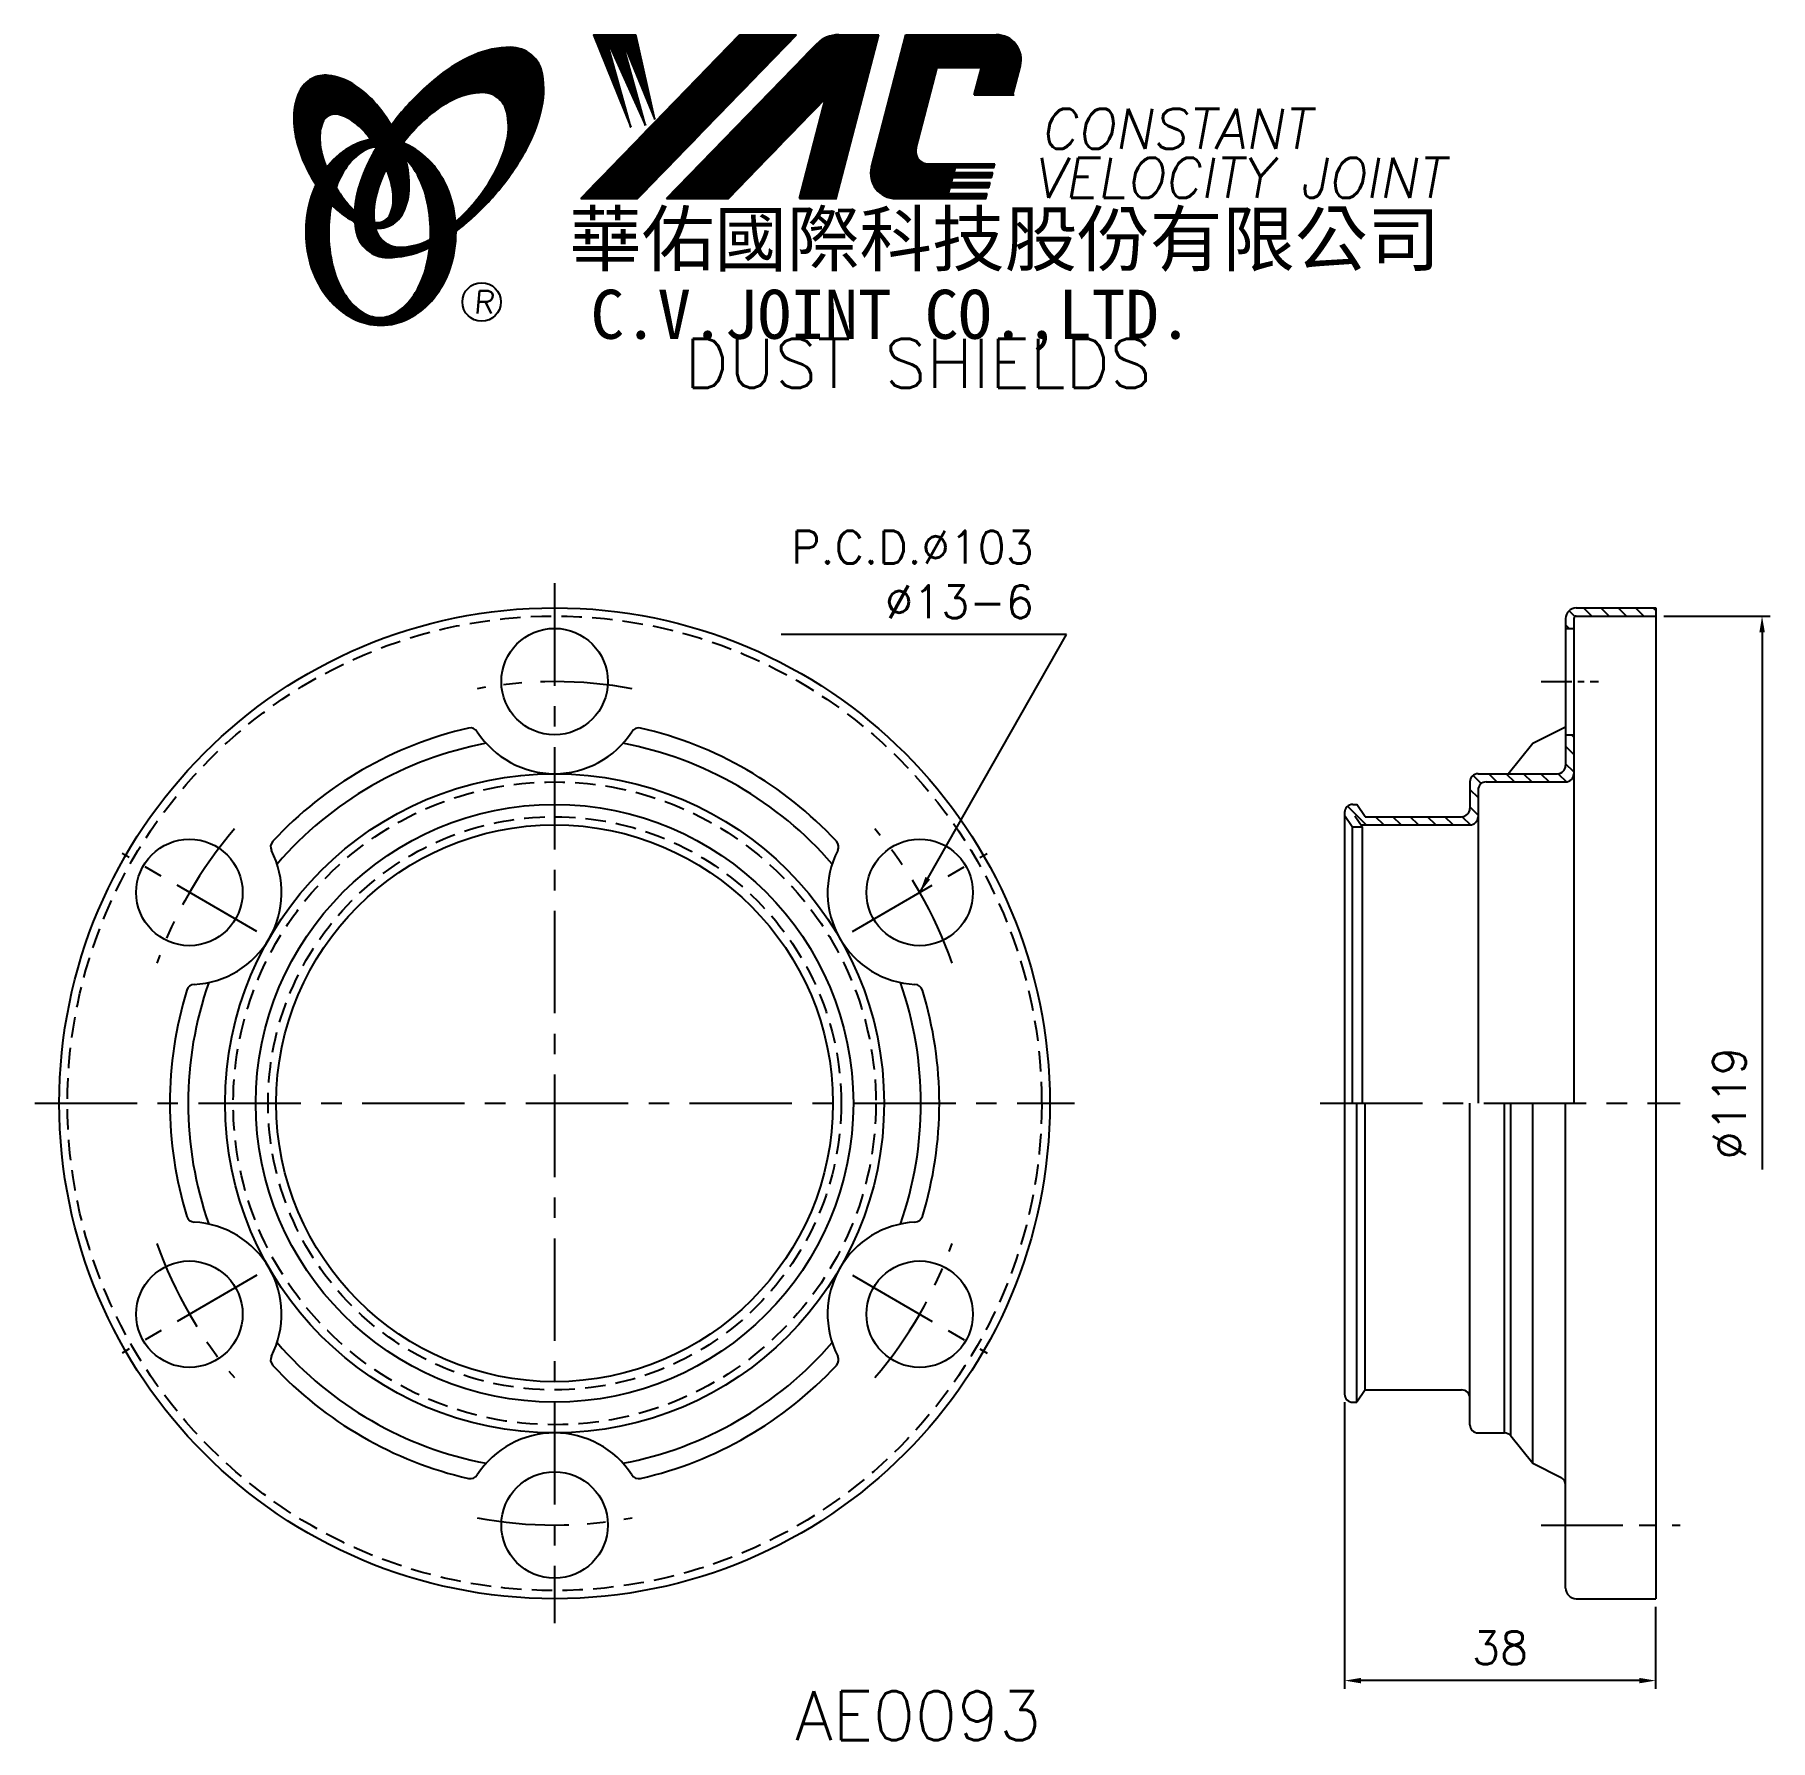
# Model space of a CAD drawing. Extents: x 80 to 292, y 0 to 208.
import ezdxf
from ezdxf.enums import TextEntityAlignment as Align

# ---------------------------------------------------------------- set-up
doc = ezdxf.new("R2010")
doc.units = 0
doc.header["$LTSCALE"] = 10
doc.header["$MEASUREMENT"] = 0
doc.linetypes.add('CENTER', pattern=[2, 1.25, -0.25, 0.25, -0.25])
doc.linetypes.add('HIDDEN', pattern=[0.375, 0.25, -0.125])
doc.layers.get('0').update_dxf_attribs({"linetype": 'CONTINUOUS'})
doc.layers.get('DEFPOINTS').update_dxf_attribs({"linetype": 'CONTINUOUS'})
doc.layers.add('4', color=4, linetype='CONTINUOUS')
doc.styles.add('CHINA', font='KAIU.TTF')
doc.styles.add('ITALICC', font='simplex.shx')
doc.dimstyles.new('STANDARD$0', dxfattribs={"dimtxt": 4, "dimasz": 2, "dimexe": 1, "dimexo": 1, "dimgap": 2, "dimtad": 1, "dimdec": 4, "dimzin": 10, "dimtxsty": 'ITALICC', "dimcen": 2, "dimclrd": 5, "dimclre": 5, "dimclrt": 18, "dimaunit": 1, "dimazin": 3, "dimtp": 0.1, "dimtfac": 0.7, "dimtdec": 4, "dimtmove": 0, "dimatfit": 3, "dimtolj": 1, "dimtzin": 10})
doc.dimstyles.new('STANDARD$7', dxfattribs={"dimtxt": 4, "dimasz": 2, "dimexe": 1, "dimexo": 1, "dimgap": 2, "dimtad": 1, "dimdec": 4, "dimzin": 10, "dimtxsty": 'ITALICC', "dimcen": -2, "dimclrd": 5, "dimclre": 5, "dimclrt": 18, "dimaunit": 1, "dimazin": 3, "dimtp": 2, "dimtfac": 0.75, "dimtdec": 4, "dimtmove": 0, "dimatfit": 3, "dimtolj": 1, "dimtzin": 10})
pattern_1 = [(45, (12.942814, 0.652337), (-0.00883883476, 0.00883883476), [])]
pattern_2 = [(45, (181.533359, -35.652073), (-0.00727476112, 0.00727476112), [])]

# ---------------------------------------------------------------- blocks, each defined once
blk = doc.blocks.new('*D13')
at = {"color": 5, "linetype": 'BYBLOCK'}
for p, q in [((279.33, 137.09), (292.33, 137.09)), ((291.33, 135.09), (291.33, 69.49))]:
    blk.add_line(p, q, dxfattribs=at)
blk.add_solid([(291, 135.09), (291.67, 135.09), (291.33, 137.09)], dxfattribs=at)
at = {"layer": 'DEFPOINTS', "color": 0, "linetype": 'BYBLOCK'}
for p in [(278.33, 137.09), (291.33, 137.09), (278.33, 18.09)]:
    blk.add_point(p, dxfattribs=at)
at = {"color": 18, "linetype": 'BYBLOCK', "insert": (287.33, 77.59), "char_height": 4, "attachment_point": 5, "rotation": 90, "style": 'ITALICC'}
blk.add_mtext('\\A1;∅119', dxfattribs=at)
blk = doc.blocks.new('*D14')
at = {"color": 5, "linetype": 'BYBLOCK'}
for p, q in [((240.33, 41.09), (240.33, 6.09)), ((278.33, 16.09), (278.33, 6.09)), ((276.33, 7.09), (242.33, 7.09))]:
    blk.add_line(p, q, dxfattribs=at)
for points in [[(242.33, 7.42), (242.33, 6.76), (240.33, 7.09)], [(276.33, 7.42), (276.33, 6.76), (278.33, 7.09)]]:
    blk.add_solid(points, dxfattribs=at)
at = {"layer": 'DEFPOINTS', "color": 0, "linetype": 'BYBLOCK'}
for p in [(240.33, 42.09), (278.33, 17.09), (240.33, 7.09)]:
    blk.add_point(p, dxfattribs=at)
at = {"color": 18, "linetype": 'BYBLOCK', "insert": (259.33, 11.09), "char_height": 4, "attachment_point": 5, "style": 'ITALICC'}
blk.add_mtext('\\A1;38', dxfattribs=at)

msp = doc.modelspace()

# ---------------------------------------------------------------- hatches: boundary and pattern name
at = {"layer": '4', "linetype": 'CONTINUOUS'}
h = msp.add_hatch(dxfattribs=at)
h.set_pattern_fill('ANSI31', color=5, scale=0.1, style=0)
h.set_pattern_definition(pattern_1)
h.paths.add_polyline_path([(173.40152, 208.08332), (166.44421, 208.08332), (147.02761, 188.07956), (153.98491, 188.07956)])
h.paths.add_polyline_path([(176.94841, 200.31775), (173.76804, 188.07956), (178.24902, 188.07956), (183.44746, 208.08332), (178.55073, 208.08332, 0.202785967), (175.81666, 206.9269), (157.52252, 188.07956), (165.06944, 188.07956)])
h.paths.add_polyline_path([(190.57552, 204.0849), (195.96924, 204.0849), (195.10022, 200.74089), (199.81704, 200.74089), (200.73376, 204.26845, 0.490800957), (197.78356, 208.08332), (186.74924, 208.08332), (182.54219, 191.89443, 0.490800957), (185.49239, 188.07956), (196.5267, 188.07956), (196.68115, 188.67387), (191.96433, 188.67387), (192.1577, 189.41796), (196.87452, 189.41796), (197.03307, 190.02809), (192.31625, 190.02809), (192.4775, 190.64856), (197.19432, 190.64856), (197.3505, 191.24955), (192.63368, 191.24955), (192.79048, 191.85293), (197.5073, 191.85293), (197.62403, 192.30213), (189.48428, 192.30213, -0.490800957), (188.00918, 194.20956)])
h = msp.add_hatch(dxfattribs=at)
h.set_pattern_fill('ANSI31', color=1, scale=0.1, style=0)
h.set_pattern_definition(pattern_1)
h.paths.add_polyline_path([(153.75958, 208.08332), (148.58226, 208.08332), (153.15302, 196.77958), (150.08708, 207.73756), (154.92182, 197.01524), (151.97381, 207.73756), (156.10103, 197.72221)])
h = msp.add_hatch(dxfattribs=at)
h.set_pattern_fill('ANSI31', color=5, scale=0.082305, style=0)
h.set_pattern_definition([(45, (12.942814, 0.652337), (-0.00727476112, 0.00727476112), [])])
h.paths.add_polyline_path([(134.97829, 201.02084, -0.172879177), (136.91976, 200.36227, -0.172879177), (138.00705, 198.62422, -0.104527385), (138.03483, 195.29603, -0.065680101), (136.8653, 191.89408, -0.051823203), (134.42488, 188.05169, -0.044272532), (131.74991, 185.22535, -0.020203161), (131.8035, 184.08743, 0.006517006), (132.20805, 184.39951, 0.049863361), (136.76147, 188.81257, 0.049863361), (140.35111, 194.03974, 0.063682799), (142.17215, 198.66708, 0.103597411), (142.36145, 203.25106, 0.177892575), (141.01284, 205.62133, 0.177892575), (138.45045, 206.55466, 0.103597411), (133.96265, 205.60161, 0.063682799), (129.70491, 203.03254, 0.049863361), (125.15149, 198.61948, 0.016070017), (123.88079, 197.01317, -0.007061632), (124.12807, 196.57613, -0.031648676), (125.08065, 194.53956, -0.008069351), (125.51256, 195.10387, -0.051823203), (128.69094, 198.36232, -0.065680101), (131.73287, 200.28268, -0.104527385)])
h.paths.add_polyline_path([(121.90262, 187.85952, -0.065680101), (123.07215, 191.26148, -0.006063428), (123.31609, 191.73649, 0.027613469), (122.58925, 193.32456, 0.017011252), (122.05583, 194.25954, 0.007829282), (121.56185, 193.39231, 0.063682799), (119.7408, 188.76497, 0.103597411), (119.55151, 184.18099, 0.177892575), (120.90011, 181.81072, 0.177892575), (123.4625, 180.87739, 0.103597411), (127.9503, 181.83044, 0.008811776), (128.57727, 182.12051, 0.013922709), (128.65459, 183.09032, -0.009086703), (128.20458, 182.87288, -0.104527385), (124.95916, 182.13471, -0.172879177), (123.01769, 182.79328, -0.172879177), (121.93039, 184.53133, -0.104527385)])
h = msp.add_hatch(dxfattribs=at)
h.set_pattern_fill('ANSI31', color=3, scale=0.082305, style=0)
h.set_pattern_definition(pattern_2)
h.paths.add_polyline_path([(119.18178, 202.07168, 0.106488277), (116.2399, 203.11025, 0.158297415), (114.1497, 202.71521, 0.158297415), (112.69037, 201.16752, 0.106488277), (111.97956, 198.12975, 0.071723199), (112.3976, 194.81679, 0.058080454), (113.94259, 191.00141, 0.058080454), (116.32363, 187.64362, 0.071723199), (118.88888, 185.50586, 0.020895977), (119.42906, 185.20387, -0.030777155), (119.41315, 186.58009, -0.042059526), (118.3168, 187.74285, -0.04691039), (116.69763, 190.224, -0.04691039), (115.56935, 192.96349, -0.060581117), (115.16725, 195.22556, -0.10187153), (115.47887, 197.31376, -0.185892489), (116.25896, 198.2054, -0.185892489), (117.4356, 198.34352, -0.10187153), (119.33326, 197.41798, -0.060581117), (120.97009, 195.80571, -0.04691039), (122.58925, 193.32456, -0.04691039), (123.71753, 190.58508, -0.060581117), (124.11963, 188.32301, -0.10187153), (123.80801, 186.23481, -0.185892489), (123.02792, 185.34317, -0.185892489), (121.85128, 185.20505, -0.002013383), (121.81048, 185.21567, 0.021593804), (121.93039, 184.53133, 0.006477741), (121.9484, 184.4543, 0.14950097), (123.92095, 184.86233, 0.158297415), (125.38028, 186.41002, 0.106488277), (126.0911, 189.44779, 0.071723199), (125.67305, 192.76075, 0.058080454), (124.12807, 196.57613, 0.058080454), (121.74702, 199.93393, 0.071723199)])
h = msp.add_hatch(dxfattribs=at)
h.set_pattern_fill('ANSI31', color=1, scale=0.082305, style=0)
h.set_pattern_definition(pattern_2)
h.paths.add_polyline_path([(120.27541, 193.74823, -0.120168026), (121.9672, 194.40162, 0.016865385), (121.36744, 195.28436, 0.076648372), (119.21121, 194.56544, 0.104809576), (116.12675, 192.05234, 0.005838257), (115.95981, 191.84014, 0.028089978), (116.69763, 190.224, 0.014237292), (117.13976, 189.43896, -0.045767751), (118.06494, 191.3758, -0.106890197)])
h.paths.add_polyline_path([(116.24404, 183.99361, -0.048711043), (116.57414, 187.37395, -0.007865741), (116.32363, 187.64362, -0.037695478), (114.68776, 189.76238, 0.03042545), (114.16243, 188.4584, 0.080710289), (113.437, 183.99361, 0.080710289), (114.16243, 179.52882, 0.089265679), (116.12675, 175.93488, 0.104809576), (119.21121, 173.42178, 0.11926607), (122.6204, 172.59684, 0.11926607), (126.02959, 173.42178, 0.104809576), (129.11405, 175.93488, 0.089265679), (131.07837, 179.52882, 0.080710289), (131.80381, 183.99361, 0.080710289), (131.07837, 188.4584, 0.089265679), (129.11405, 192.05234, 0.104809576), (126.02959, 194.56544, 0.025513357), (125.33636, 194.87819, 0.004818181), (125.08065, 194.53956, -0.023722145), (125.62187, 192.94281, -0.065307489), (126.85705, 191.3758, -0.073950765), (128.1695, 188.17807, -0.060532391), (128.67796, 183.99361, -0.060532391), (128.1695, 179.80915, -0.073950765), (126.85705, 176.61142, -0.106890197), (124.64659, 174.23899, -0.153118262), (122.461, 173.55361, -0.153118262), (120.27541, 174.23899, -0.106890197), (118.06494, 176.61142, -0.073950765), (116.75249, 179.80915, -0.060532391)])
h = msp.add_hatch(dxfattribs=at)
h.set_pattern_fill('ANSI31', color=5, scale=12, angle=90, style=0)
h.set_pattern_definition([(135, (23.6505, 5e-07), (-1.06066, -1.06066), [])])
h.paths.add_polyline_path([(255.63449, 111.58923, 0.414213562), (256.63449, 112.58923), (256.63449, 115.83923, -0.414213562), (257.63449, 116.83923), (267.33449, 116.83923, 0.414213562), (268.33449, 117.83923), (268.33449, 122.58923), (267.33449, 122.58923), (267.33449, 118.83923, -0.414213562), (266.33449, 117.83923), (260.33449, 117.83923), (256.63449, 117.83923, 0.414213562), (255.63449, 116.83923), (255.63449, 113.58923, -0.414213562), (254.63449, 112.58923), (242.83449, 112.58923), (241.83449, 114.08923), (241.33449, 114.08923, 0.414213562), (240.33449, 113.08923), (240.33449, 112.73368), (241.26412, 111.33923), (242.46597, 111.33923), (242.29931, 111.58923)])
h.paths.add_polyline_path([(268.63449, 138.08923, 0.414213562), (267.33449, 136.78923), (267.33449, 135.58923), (268.33449, 135.58923), (268.33449, 136.78923, -0.414213562), (268.63449, 137.08923), (278.33449, 137.08923), (278.33449, 138.08923)])

# ---------------------------------------------------------------- linework, layer by layer
at = {"layer": '4', "color": 5, "linetype": 'CONTINUOUS'}
for p, q in [((147.02761, 188.07956), (166.44421, 208.08332)), ((153.98491, 188.07956), (173.40152, 208.08332)), ((166.44421, 208.08332), (173.40152, 208.08332)), ((178.24902, 188.07956), (183.44746, 208.08332)), ((178.55073, 208.08332), (183.44746, 208.08332)), ((182.54219, 191.89443), (186.74924, 208.08332)), ((186.74924, 208.08332), (197.78356, 208.08332)), ((157.52252, 188.07956), (175.81666, 206.9269)), ((188.00918, 194.20956), (190.57552, 204.0849)), ((190.57552, 204.0849), (195.96924, 204.0849)), ((195.10022, 200.74089), (195.96924, 204.0849)), ((199.81704, 200.74089), (200.73376, 204.26845)), ((165.06944, 188.07956), (176.94841, 200.31775)), ((173.76804, 188.07956), (176.94841, 200.31775)), ((195.10022, 200.74089), (199.96747, 200.74089)), ((189.48428, 192.30213), (197.62403, 192.30213)), ((192.63368, 191.24955), (192.79048, 191.85293)), ((192.63368, 191.24955), (197.3505, 191.24955)), ((192.79048, 191.85293), (197.5073, 191.85293)), ((197.19432, 190.64856), (197.3505, 191.24955)), ((197.5073, 191.85293), (197.62403, 192.30213)), ((191.96433, 188.67387), (192.1577, 189.41796)), ((192.1577, 189.41796), (196.87452, 189.41796)), ((192.31625, 190.02809), (192.4775, 190.64856)), ((192.31625, 190.02809), (197.03307, 190.02809)), ((192.4775, 190.64856), (197.19432, 190.64856)), ((196.87452, 189.41796), (197.03307, 190.02809)), ((147.02761, 188.07956), (153.98491, 188.07956)), ((157.52252, 188.07956), (165.06944, 188.07956)), ((173.76804, 188.07956), (178.24902, 188.07956)), ((185.49239, 188.07956), (196.5267, 188.07956)), ((191.96433, 188.67387), (196.68115, 188.67387)), ((196.5267, 188.07956), (196.68115, 188.67387))]:
    msp.add_line(p, q, dxfattribs=at)
at = {"layer": '4', "color": 1, "linetype": 'CONTINUOUS'}
for p, q in [((148.58226, 208.08332), (153.15302, 196.77958)), ((148.58226, 208.08332), (153.75958, 208.08332)), ((156.10103, 197.72221), (153.75958, 208.08332)), ((150.08708, 207.73756), (154.92182, 197.01524)), ((153.15302, 196.77958), (150.08708, 207.73756)), ((154.92182, 197.01524), (151.97381, 207.73756)), ((151.97381, 207.73756), (156.10103, 197.72221))]:
    msp.add_line(p, q, dxfattribs=at)
at = {"layer": '4', "color": 5, "linetype": 'CENTER'}
for p, q in [((143.83449, 141.08923), (143.83449, 14.08923)), ((80.33449, 77.58923), (207.33449, 77.58923)), ((237.33449, 77.58923), (281.33449, 77.58923))]:
    msp.add_line(p, q, dxfattribs=at)
at = {"layer": '4', "color": 7, "linetype": 'CONTINUOUS'}
for p, q in [((268.63449, 138.08923), (278.33449, 138.08923)), ((278.33449, 138.08923), (278.33449, 17.08923)), ((267.33449, 136.78923), (267.33449, 118.83923)), ((268.33449, 136.78923), (268.33449, 77.58923)), ((268.63449, 137.08923), (278.33449, 137.08923)), ((267.33449, 135.58923), (268.33449, 135.58923)), ((263.33449, 121.55282), (267.33449, 123.55707)), ((260.33449, 117.83923), (263.33449, 121.55282)), ((267.33449, 122.58923), (268.33449, 122.58923)), ((255.63449, 116.83923), (255.63449, 113.58923)), ((256.63449, 117.83923), (260.33449, 117.83923)), ((257.63449, 116.83923), (267.33449, 116.83923)), ((260.33449, 117.83923), (266.33449, 117.83923)), ((256.63449, 115.83923), (256.63449, 77.58923)), ((240.33449, 113.08923), (240.33449, 42.08923)), ((241.26412, 111.33923), (240.33449, 112.73368)), ((241.33449, 114.08923), (241.83449, 114.08923)), ((242.46597, 111.33923), (241.60047, 112.63748)), ((242.83449, 112.58923), (241.83449, 114.08923)), ((242.83449, 112.58923), (254.63449, 112.58923)), ((241.26412, 111.33923), (241.26412, 77.58923)), ((241.26412, 111.33923), (242.46597, 111.33923)), ((242.29931, 111.58923), (255.63449, 111.58923)), ((242.46597, 111.33923), (242.46597, 77.58923)), ((241.83449, 41.08923), (241.83449, 77.58923)), ((242.83449, 42.58923), (242.83449, 77.58923)), ((255.63449, 38.33923), (255.63449, 77.58923)), ((259.85679, 37.33923), (259.85679, 77.58923)), ((260.63468, 36.96764), (260.63468, 77.58923)), ((263.33449, 33.62564), (263.33449, 77.58923)), ((267.33449, 18.38923), (267.33449, 77.58923)), ((242.83449, 42.58923), (241.83449, 41.08923)), ((242.83449, 42.58923), (254.63449, 42.58923)), ((241.33449, 41.08923), (241.83449, 41.08923)), ((256.63449, 37.33923), (259.85679, 37.33923)), ((260.63468, 36.96764), (263.33449, 33.62564)), ((263.33449, 33.62564), (266.78246, 31.89799)), ((268.63449, 17.08923), (278.33449, 17.08923))]:
    msp.add_line(p, q, dxfattribs=at)
at = {"layer": '4', "color": 5, "linetype": 'CENTER', "ltscale": 0.3}
msp.add_line((264.33449, 129.08923), (271.33449, 129.08923), dxfattribs=at)
at = {"layer": '4', "color": 5, "linetype": 'CENTER', "ltscale": 0.9}
for p, q in [((107.46143, 98.58923), (91.00694, 108.08923)), ((180.20756, 98.58923), (196.66204, 108.08923)), ((107.46143, 56.58923), (91.00694, 47.08923)), ((180.20756, 56.58923), (196.66204, 47.08923))]:
    msp.add_line(p, q, dxfattribs=at)
at = {"layer": '4', "color": 5, "linetype": 'CENTER', "ltscale": 0.8}
msp.add_line((264.33449, 26.08923), (281.33449, 26.08923), dxfattribs=at)
at = {"layer": '4', "color": 5, "linetype": 'CONTINUOUS'}
for points in [[(131.8035, 184.08743, 0.006517006), (132.20805, 184.39951, 0.049863361), (136.76147, 188.81257, 0.049863361), (140.35111, 194.03974, 0.063682799), (142.17215, 198.66708, 0.103597411), (142.36145, 203.25106, 0.177892575), (141.01284, 205.62133, 0.177892575), (138.45045, 206.55466, 0.103597411), (133.96265, 205.60161, 0.063682799), (129.70491, 203.03254, 0.049863361), (125.15149, 198.61948, 0.016070017), (123.88079, 197.01317)], [(131.74991, 185.22535, 0.044272532), (134.42488, 188.05169, 0.051823203), (136.8653, 191.89408, 0.065680101), (138.03483, 195.29603, 0.104527385), (138.00705, 198.62422, 0.172879177), (136.91976, 200.36227, 0.172879177), (134.97829, 201.02084, 0.104527385), (131.73287, 200.28268, 0.065680101), (128.69094, 198.36232, 0.051823203), (125.51256, 195.10387, 0.008069351), (125.08065, 194.53956)], [(122.05583, 194.25954, 0.007829282), (121.56185, 193.39231, 0.063682799), (119.7408, 188.76497, 0.103597411), (119.55151, 184.18099, 0.177892575), (120.90011, 181.81072, 0.177892575), (123.4625, 180.87739, 0.103597411), (127.9503, 181.83044, 0.008811776), (128.57727, 182.12051, 0.008811776)], [(123.31609, 191.73649, 0.006063428), (123.07215, 191.26148, 0.065680101), (121.90262, 187.85952, 0.104527385), (121.93039, 184.53133, 0.172879177), (123.01769, 182.79328, 0.172879177), (124.95916, 182.13471, 0.104527385), (128.20458, 182.87288, 0.009086703), (128.65459, 183.09032, 0.009086703)]]:
    msp.add_lwpolyline(points, format="xyb", dxfattribs=at)
at = {"layer": '4', "color": 3, "linetype": 'CONTINUOUS'}
for points in [[(121.9484, 184.4543, 0.14950097), (123.92095, 184.86233, 0.158297415), (125.38028, 186.41002, 0.106488277), (126.0911, 189.44779, 0.071723199), (125.67305, 192.76075, 0.058080454), (124.12807, 196.57613, 0.058080454), (121.74702, 199.93393, 0.071723199), (119.18178, 202.07168, 0.106488277), (116.2399, 203.11025, 0.158297415), (114.1497, 202.71521, 0.158297415), (112.69037, 201.16752, 0.106488277), (111.97956, 198.12975, 0.071723199), (112.3976, 194.81679, 0.058080454), (113.94259, 191.00141, 0.058080454), (116.32363, 187.64362, 0.071723199), (118.88888, 185.50586, 0.020895977), (119.42906, 185.20387, 0.020895977)], [(121.81048, 185.21567, 0.002013383), (121.85128, 185.20505, 0.185892489), (123.02792, 185.34317, 0.185892489), (123.80801, 186.23481, 0.10187153), (124.11963, 188.32301, 0.060581117), (123.71753, 190.58508, 0.04691039), (122.58925, 193.32456, 0.04691039), (120.97009, 195.80571, 0.060581117), (119.33326, 197.41798, 0.10187153), (117.4356, 198.34352, 0.185892489), (116.25896, 198.2054, 0.185892489), (115.47887, 197.31376, 0.10187153), (115.16725, 195.22556, 0.060581117), (115.56935, 192.96349, 0.04691039), (116.69763, 190.224, 0.04691039), (118.3168, 187.74285, 0.042059526), (119.41315, 186.58009, 0.042059526)]]:
    msp.add_lwpolyline(points, format="xyb", dxfattribs=at)
at = {"layer": '4', "color": 1, "linetype": 'CONTINUOUS'}
for points in [[(121.36744, 195.28436, 0.076648372), (119.21121, 194.56544, 0.104809576), (116.12675, 192.05234, 0.005838257), (115.95981, 191.84014, 0.005838257)], [(114.68776, 189.76238, 0.03042545), (114.16243, 188.4584, 0.080710289), (113.437, 183.99361, 0.080710289), (114.16243, 179.52882, 0.089265679), (116.12675, 175.93488, 0.104809576), (119.21121, 173.42178, 0.11926607), (122.6204, 172.59684, 0.11926607), (126.02959, 173.42178, 0.104809576), (129.11405, 175.93488, 0.089265679), (131.07837, 179.52882, 0.080710289), (131.80381, 183.99361, 0.080710289), (131.07837, 188.4584, 0.089265679), (129.11405, 192.05234, 0.104809576), (126.02959, 194.56544, 0.025513357), (125.33636, 194.87819, 0.025513357)], [(116.57414, 187.37395, 0.048711043), (116.24404, 183.99361, 0.060532391), (116.75249, 179.80915, 0.073950765), (118.06494, 176.61142, 0.106890197), (120.27541, 174.23899, 0.153118262), (122.461, 173.55361, 0.153118262), (124.64659, 174.23899, 0.106890197), (126.85705, 176.61142, 0.073950765), (128.1695, 179.80915, 0.060532391), (128.67796, 183.99361, 0.060532391), (128.1695, 188.17807, 0.073950765), (126.85705, 191.3758, 0.065307489), (125.62187, 192.94281)], [(121.9672, 194.40162, 0.120168026), (120.27541, 193.74823, 0.106890197), (118.06494, 191.3758, 0.045767751), (117.13976, 189.43896, 0.045767751)]]:
    msp.add_lwpolyline(points, format="xyb", dxfattribs=at)
at = {"layer": '4', "color": 5, "linetype": 'CONTINUOUS'}
msp.add_circle((134.92464, 175.44789), 2.35282, dxfattribs=at)
at = {"layer": '4', "color": 7, "linetype": 'CONTINUOUS'}
for centre, radius in [((143.83449, 77.58923), 60.5), ((143.83449, 129.08923), 6.5), ((143.83449, 77.58923), 40.25), ((143.83449, 77.58923), 36.5), ((143.83449, 77.58923), 34), ((99.23418, 103.33923), 6.5), ((188.4348, 103.33923), 6.5), ((99.23418, 51.83923), 6.5), ((188.4348, 51.83923), 6.5), ((143.83449, 26.08923), 6.5)]:
    msp.add_circle(centre, radius, dxfattribs=at)
at = {"layer": '4', "color": 5, "linetype": 'HIDDEN'}
for radius in [59.5, 39.25, 35]:
    msp.add_circle((143.83449, 77.58923), radius, dxfattribs=at)
at = {"layer": '4', "color": 5, "linetype": 'CONTINUOUS'}
for centre, radius, start, end in [((178.55073, 204.27308), 3.81024, 90, 135.8533387), ((197.78356, 205.03513), 3.04819, 345.4326059, 90), ((189.48428, 193.82622), 1.5241, 165.4326059, 270), ((185.49239, 191.12775), 3.04819, 165.4326059, 270)]:
    msp.add_arc(centre, radius, start, end, dxfattribs=at)
at = {"layer": '4', "color": 7, "linetype": 'CONTINUOUS'}
for centre, radius, start, end in [((268.63449, 136.78923), 1.3, 90, 180), ((268.63449, 136.78923), 0.3, 90, 180), ((143.83449, 77.58923), 47, 102.9125087, 137.0874913), ((133.5552, 122.426), 1, 32.9520513, 102.9125087), ((143.83449, 129.08923), 11.25, 212.9520513, 327.0479487), ((154.11379, 122.426), 1, 77.0874913, 147.0479487), ((143.83449, 77.58923), 47, 42.9125087, 77.0874913), ((143.83449, 77.58923), 44.75, 100.7572947, 139.2427053), ((143.83449, 77.58923), 44.75, 40.7572947, 79.2427053), ((266.33449, 118.83923), 1, 270, 360), ((256.63449, 116.83923), 1, 90, 180), ((257.63449, 115.83923), 1, 90, 180), ((267.33449, 117.83923), 1, 270, 0), ((241.33449, 113.08923), 1, 90, 180), ((254.63449, 113.58923), 1, 270, 0), ((255.63449, 112.58923), 1, 270, 0), ((99.23418, 103.33923), 11.25, 272.9520513, 27.0479487), ((110.14436, 108.90974), 1, 137.0874913, 207.0479487), ((188.4348, 103.33923), 11.25, 152.9520513, 267.0479487), ((177.52463, 108.90974), 1, 332.9520513, 42.9125087), ((143.83449, 77.58923), 47, 162.9125087, 197.0874913), ((99.86506, 91.10548), 1, 92.9520513, 162.9125087), ((143.83449, 77.58923), 44.75, 160.7572947, 199.2427053), ((143.83449, 77.58923), 44.75, 340.7572947, 19.2427053), ((187.80392, 91.10548), 1, 17.0874913, 87.0479487), ((143.83449, 77.58923), 47, 342.9125087, 17.0874913), ((99.86506, 64.07297), 1, 197.0874913, 267.0479487), ((187.80392, 64.07297), 1, 272.9520513, 342.9125087), ((99.23418, 51.83923), 11.25, 332.9520513, 87.0479487), ((188.4348, 51.83923), 11.25, 92.9520513, 207.0479487), ((110.14436, 46.26871), 1, 152.9520513, 222.9125087), ((143.83449, 77.58923), 44.75, 220.7572947, 259.2427053), ((143.83449, 77.58923), 44.75, 280.7572947, 319.2427053), ((177.52463, 46.26871), 1, 317.0874913, 27.0479487), ((143.83449, 77.58923), 47, 222.9125087, 257.0874913), ((143.83449, 77.58923), 47, 282.9125087, 317.0874913), ((254.63449, 41.58923), 1, 0, 90), ((241.33449, 42.08923), 1, 180, 270), ((256.63449, 38.33923), 1, 180, 270), ((143.83449, 26.08923), 11.25, 32.9520513, 147.0479487), ((259.85679, 36.33923), 1, 38.9327732, 90), ((133.5552, 32.75246), 1, 257.0874913, 327.0479487), ((154.11379, 32.75246), 1, 212.9520513, 282.9125087), ((266.33449, 31.00394), 1, 0, 63.3862959), ((268.63449, 18.38923), 1.3, 180, 270)]:
    msp.add_arc(centre, radius, start, end, dxfattribs=at)
at = {"layer": '4', "color": 5, "linetype": 'CENTER', "ltscale": 0.9}
for start, end in [(79.4158328, 100.5841672), (139.4158328, 160.5841672), (19.4158328, 40.5841672), (199.4158328, 220.5841672), (319.4158328, 340.5841672), (259.4158328, 280.5841672)]:
    msp.add_arc((143.83449, 77.58923), 51.5, start, end, dxfattribs=at)

# ---------------------------------------------------------------- texts
at = {"layer": '4', "color": 5, "linetype": 'CONTINUOUS', "style": 'ITALICC'}
for s, height, oblique, p in [('CONSTANT', 4.9, 10, (203.17642, 194.15003)), ('VELOCITY JOINT', 4.9, 10, (202.29819, 188.15464)), ('R', 2.75625, 5, (133.96596, 174.03829))]:
    msp.add_text(s, height=height, dxfattribs=dict(at, oblique=oblique)).set_placement(p)
at = {"layer": '4', "color": 7, "linetype": 'CONTINUOUS', "style": 'CHINA'}
for s, height, p in [('華佑國際科技股份有限公司', 6.5, (145.61425, 179.88971)), ('C.V.JOINT CO.,LTD.', 6, (148.24288, 170.94349))]:
    msp.add_text(s, height=height, dxfattribs=at).set_placement(p)
at = {"layer": '4', "color": 18, "linetype": 'CONTINUOUS', "style": 'ITALICC'}
for s, p in [('DUST SHIELDS', (188.24561, 164.95067)), ('AE0093', (188.24561, -0.19672))]:
    msp.add_text(s, height=6, dxfattribs=at).set_placement(p, align=Align.CENTER)
at = {"layer": '4', "color": 18, "linetype": 'CONTINUOUS', "insert": (202.38075, 142.16488), "char_height": 4, "attachment_point": 6, "style": 'ITALICC'}
msp.add_mtext('\\A1;P.C.D.%%C103\\P%%C13-6', dxfattribs=at)

# ---------------------------------------------------------------- dimensions: what is measured, and where the dimension line sits
at = {"layer": '4', "color": 7, "linetype": 'CONTINUOUS'}
dim = msp.add_linear_dim(base=(291.33449, 137.08923), p1=(278.33449, 18.08923), p2=(278.33449, 137.08923), angle=90, text='%%C119', dimstyle='STANDARD$0', override={"dimcen": -2, "dimse1": 1, "dimsd1": 1}, dxfattribs=at)
dim.commit()
dim.dimension.update_dxf_attribs({"geometry": '*D13', "text_midpoint": (287.33449, 77.58923)})
dim = msp.add_linear_dim(base=(240.33449, 7.08922), p1=(278.33449, 17.08923), p2=(240.33449, 42.08923), text='38', dimstyle='STANDARD$0', dxfattribs=at)
dim.commit()
dim.dimension.update_dxf_attribs({"geometry": '*D14', "text_midpoint": (259.33449, 11.08922)})

# ---------------------------------------------------------------- leaders
at = {"layer": '4', "color": 5, "linetype": 'CONTINUOUS', "annotation_type": 0, "has_hookline": 1, "hookline_direction": 1, "text_width": 30.85714}
msp.add_leader([(188.4348, 103.33923), (206.38075, 134.83155), (204.38075, 134.83155)], dimstyle='STANDARD$7', dxfattribs=at)

doc.saveas('drawing.dxf')
